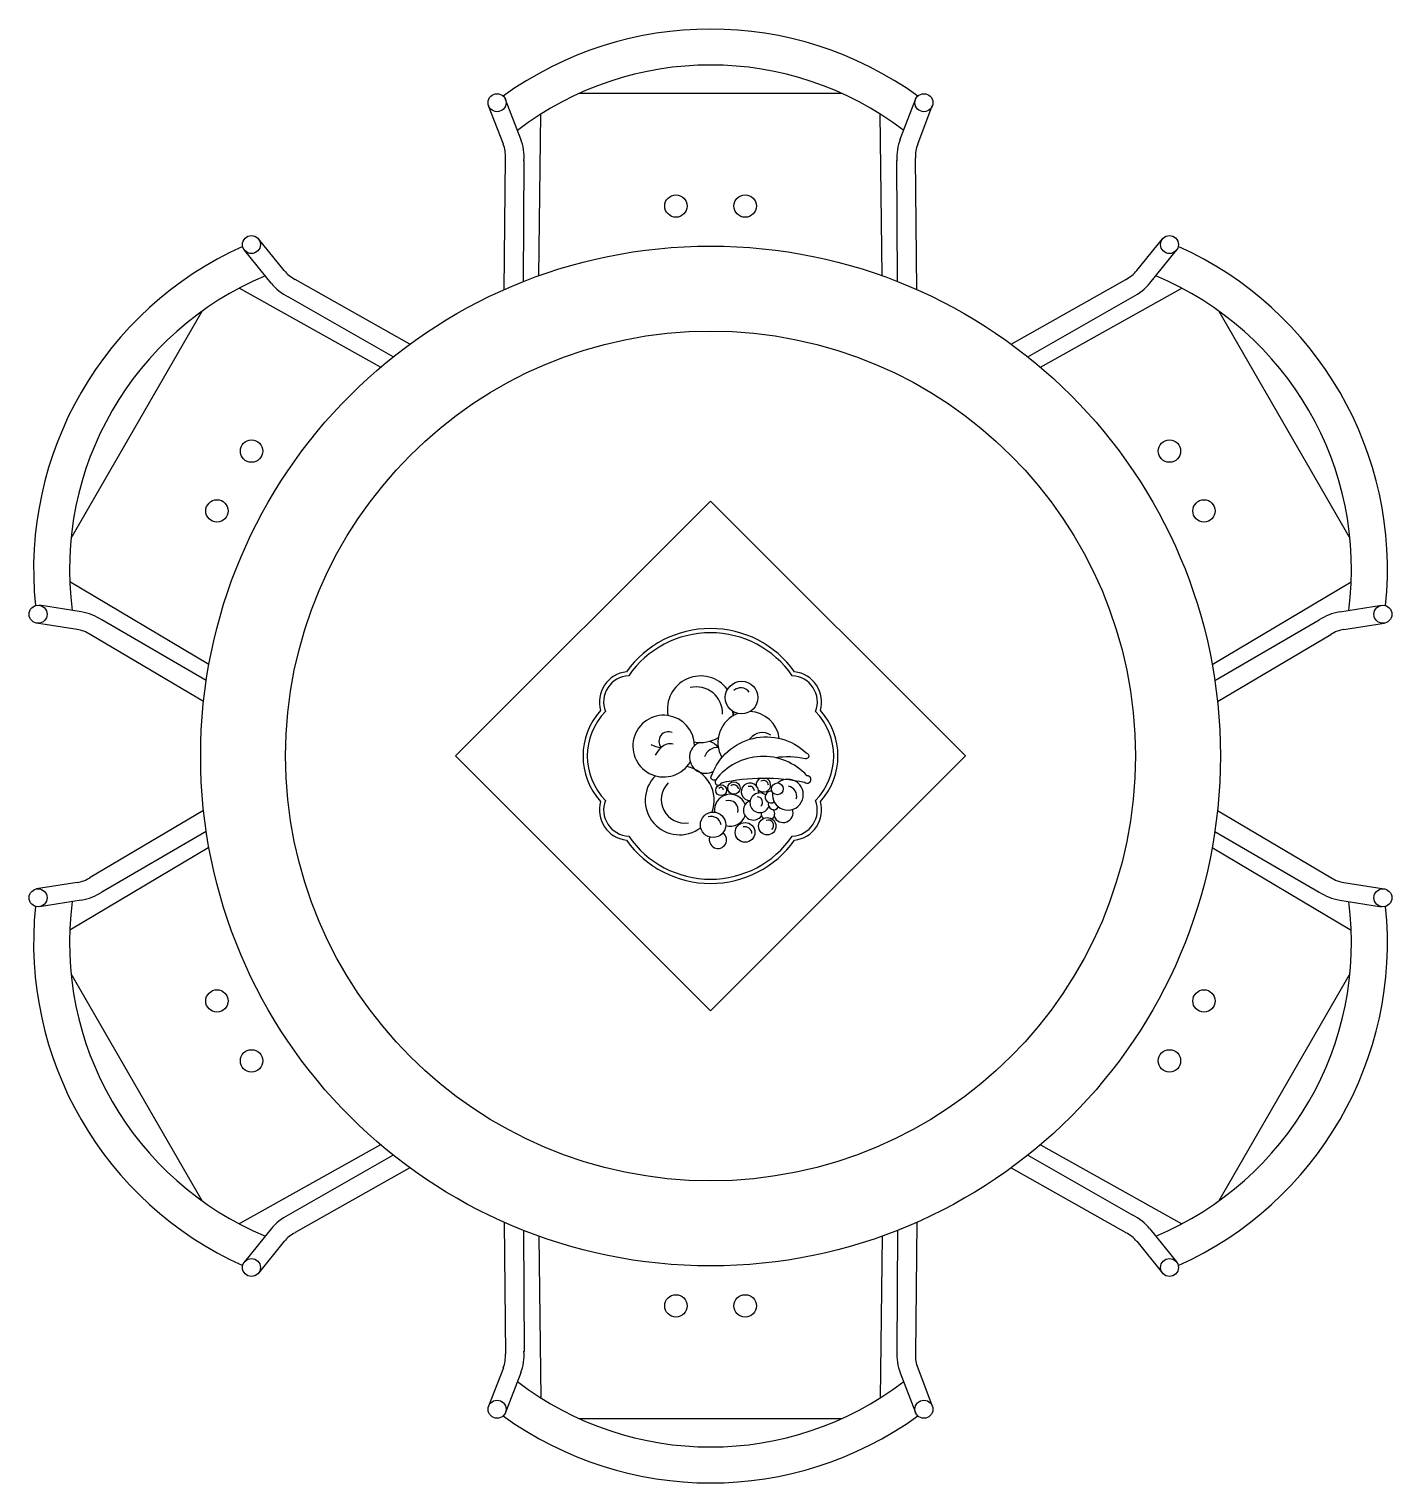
# Model space of a CAD drawing. Header units: millimetres. Extents: x -923.41 to -921.8, y 2627.55 to 2629.26.
import ezdxf

# ---------------------------------------------------------------- set-up
doc = ezdxf.new("R2010")
doc.units = ezdxf.units.MM
doc.header["$LTSCALE"] = 10
doc.layers.add('Móveis_mesas', color=2, linetype='Continuous')

msp = doc.modelspace()

# ---------------------------------------------------------------- linework, layer by layer
at = {"layer": 'Móveis_mesas', "color": 1}
for p, q in [((-922.7603, 2629.1836), (-922.452, 2629.1836)), ((-922.8081, 2628.9687), (-922.8057, 2629.1592)), ((-922.4042, 2628.9687), (-922.4066, 2629.1592)), ((-922.9944, 2628.8612), (-923.1606, 2628.9543)), ((-922.2178, 2628.8612), (-922.0516, 2628.9543)), ((-923.3586, 2628.6602), (-923.2044, 2628.9272)), ((-922.0078, 2628.9272), (-921.8537, 2628.6602)), ((-923.1964, 2628.5113), (-923.3601, 2628.6087)), ((-922.0159, 2628.5113), (-921.8521, 2628.6087)), ((-923.1964, 2628.2962), (-923.3601, 2628.1988)), ((-922.0159, 2628.2962), (-921.8521, 2628.1988)), ((-923.2044, 2627.8803), (-923.3586, 2628.1473)), ((-921.8537, 2628.1473), (-922.0078, 2627.8803)), ((-922.9944, 2627.9463), (-923.1606, 2627.8532)), ((-922.2178, 2627.9463), (-922.0516, 2627.8532)), ((-922.8081, 2627.8388), (-922.8057, 2627.6483)), ((-922.4042, 2627.8388), (-922.4066, 2627.6483)), ((-922.452, 2627.6239), (-922.7603, 2627.6239))]:
    msp.add_line(p, q, dxfattribs=at)
at = {"layer": 'Móveis_mesas'}
for p, q in [((-922.8499, 2629.1237), (-922.8672, 2629.1687)), ((-922.8295, 2629.1297), (-922.8474, 2629.1763)), ((-922.3828, 2629.1297), (-922.3649, 2629.1763)), ((-922.3623, 2629.1237), (-922.3451, 2629.1687)), ((-922.849, 2628.9524), (-922.8474, 2629.1075)), ((-922.826, 2628.962), (-922.8256, 2629.1043)), ((-922.3862, 2628.962), (-922.3867, 2629.1043)), ((-922.3633, 2628.9524), (-922.3648, 2629.1075)), ((-923.1077, 2628.9749), (-923.138, 2629.0123)), ((-922.1045, 2628.9749), (-922.0742, 2629.0123)), ((-923.1232, 2628.9602), (-923.1545, 2628.999)), ((-922.0891, 2628.9602), (-922.0578, 2628.999)), ((-922.9599, 2628.8884), (-923.095, 2628.9646)), ((-922.2524, 2628.8884), (-922.1173, 2628.9646)), ((-922.9797, 2628.8733), (-923.1031, 2628.9441)), ((-922.2326, 2628.8733), (-922.1092, 2628.9441)), ((-923.3466, 2628.5733), (-923.3958, 2628.5811)), ((-921.8657, 2628.5733), (-921.8165, 2628.5811)), ((-923.1995, 2628.4925), (-923.3225, 2628.564)), ((-922.0127, 2628.4925), (-921.8897, 2628.564)), ((-923.3515, 2628.5526), (-923.3991, 2628.5601)), ((-923.2027, 2628.4678), (-923.3363, 2628.5467)), ((-922.0096, 2628.4678), (-921.876, 2628.5467)), ((-921.8607, 2628.5526), (-921.8132, 2628.5601)), ((-923.2027, 2628.3397), (-923.3363, 2628.2609)), ((-922.0096, 2628.3397), (-921.876, 2628.2609)), ((-923.1995, 2628.3151), (-923.3225, 2628.2436)), ((-922.0127, 2628.3151), (-921.8897, 2628.2436)), ((-923.3515, 2628.2549), (-923.3991, 2628.2474)), ((-921.8607, 2628.2549), (-921.8132, 2628.2474)), ((-923.3466, 2628.2342), (-923.3958, 2628.2264)), ((-921.8657, 2628.2342), (-921.8165, 2628.2264)), ((-922.9797, 2627.9342), (-923.1031, 2627.8634)), ((-922.2326, 2627.9342), (-922.1092, 2627.8634)), ((-922.9599, 2627.9191), (-923.095, 2627.8429)), ((-922.2524, 2627.9191), (-922.1173, 2627.8429)), ((-923.1232, 2627.8473), (-923.1545, 2627.8086)), ((-922.849, 2627.8551), (-922.8474, 2627.7)), ((-922.826, 2627.8455), (-922.8256, 2627.7032)), ((-922.3862, 2627.8455), (-922.3867, 2627.7032)), ((-922.3633, 2627.8551), (-922.3648, 2627.7)), ((-922.0891, 2627.8473), (-922.0578, 2627.8086)), ((-923.1077, 2627.8327), (-923.138, 2627.7952)), ((-922.1045, 2627.8327), (-922.0742, 2627.7952)), ((-922.8499, 2627.6838), (-922.8672, 2627.6389)), ((-922.8295, 2627.6778), (-922.8474, 2627.6312)), ((-922.3828, 2627.6778), (-922.3649, 2627.6312)), ((-922.3623, 2627.6838), (-922.3451, 2627.6389))]:
    msp.add_line(p, q, dxfattribs=at)
at = {"layer": 'Móveis_mesas', "color": 1}
msp.add_lwpolyline([(-922.9061, 2628.4038), (-922.6061, 2628.1038), (-922.3061, 2628.4038), (-922.6061, 2628.7038)], close=True, dxfattribs=at)
for points in [[(-922.7355, 2628.3502, 0.464622), (-922.7051, 2628.3048, 0.515229), (-922.5071, 2628.3048, 0.464622), (-922.4768, 2628.3502, 0.385564), (-922.4768, 2628.4573, 0.464622), (-922.5071, 2628.5028, 0.515229), (-922.7051, 2628.5028, 0.464622), (-922.7355, 2628.4573, 0.385564)], [(-922.7298, 2628.3514, 0.514772), (-922.7024, 2628.3096, 0.527868), (-922.5099, 2628.3096, 0.514772), (-922.4825, 2628.3514, 0.408), (-922.4825, 2628.4561, 0.514772), (-922.5099, 2628.498, 0.527868), (-922.7024, 2628.498, 0.514772), (-922.7298, 2628.4561, 0.408)], [(-922.4926, 2628.3806, 0.466248), (-922.6, 2628.3757, 1.2349), (-922.5933, 2628.3723, -0.107322), (-922.4954, 2628.3729, 1.512351)]]:
    msp.add_lwpolyline(points, format="xyb", close=True, dxfattribs=at)
for points in [[(-922.5862, 2628.4821, 0.800509), (-922.6561, 2628.4512, 0.800509)], [(-922.6, 2628.3757, -0.907273), (-922.6045, 2628.3813, -0.543155), (-922.4935, 2628.4074, -1.038224), (-922.4946, 2628.4006, 0.085615), (-922.5297, 2628.4017, 0.085615)], [(-922.6192, 2628.4197, 1.061423), (-922.6027, 2628.3859, 1.061423)]]:
    msp.add_lwpolyline(points, format="xyb", dxfattribs=at)
at = {"layer": 'Móveis_mesas'}
for centre, radius in [((-922.8573, 2629.1725), 0.0106), ((-922.355, 2629.1725), 0.0106), ((-923.1463, 2629.0056), 0.0106), ((-922.066, 2629.0056), 0.0106), ((-922.6061, 2628.4038), 0.6), ((-923.3974, 2628.5706), 0.0106), ((-921.8148, 2628.5706), 0.0106), ((-923.3974, 2628.2369), 0.0106), ((-921.8148, 2628.2369), 0.0106), ((-923.1463, 2627.8019), 0.0106), ((-922.066, 2627.8019), 0.0106), ((-922.8573, 2627.6351), 0.0106), ((-922.355, 2627.6351), 0.0106)]:
    msp.add_circle(centre, radius, dxfattribs=at)
at = {"layer": 'Móveis_mesas', "color": 1}
for centre, radius in [((-922.6468, 2629.0509), 0.0132), ((-922.5654, 2629.0509), 0.0132), ((-922.6061, 2628.4038), 0.5), ((-923.1462, 2628.7626), 0.0132), ((-922.0661, 2628.7626), 0.0132), ((-923.1869, 2628.6921), 0.0132), ((-922.0254, 2628.6921), 0.0132), ((-922.5696, 2628.4725), 0.0192), ((-922.5936, 2628.3635), 0.00641), ((-922.5786, 2628.3661), 0.00725), ((-922.5274, 2628.3651), 0.00695), ((-922.6031, 2628.3228), 0.015), ((-922.5655, 2628.3139), 0.0116), ((-922.5394, 2628.3211), 0.0102), ((-923.1869, 2628.1155), 0.0132), ((-922.0254, 2628.1155), 0.0132), ((-923.1462, 2628.045), 0.0132), ((-922.0661, 2628.045), 0.0132), ((-922.6468, 2627.7567), 0.0132), ((-922.5654, 2627.7567), 0.0132)]:
    msp.add_circle(centre, radius, dxfattribs=at)
at = {"layer": 'Móveis_mesas'}
for centre, radius, start, end in [((-922.6061, 2628.8424), 0.4167, 54.165, 125.835), ((-922.6061, 2628.8424), 0.3744, 52.6198, 127.3802), ((-922.886, 2629.108), 0.0605, 356.4398, 21.0297), ((-922.3263, 2629.108), 0.0605, 158.9703, 183.5602), ((-922.8859, 2629.1099), 0.0385, 356.4398, 21.0016), ((-922.3264, 2629.1099), 0.0385, 158.9984, 183.5602), ((-922.986, 2628.6231), 0.4167, 114.165, 185.835), ((-922.2262, 2628.6231), 0.4167, 354.165, 65.835), ((-923.0778, 2628.9991), 0.0385, 218.9984, 243.5602), ((-922.1345, 2628.9991), 0.0385, 296.4398, 321.0016), ((-922.986, 2628.6231), 0.3744, 112.6198, 187.3802), ((-923.0761, 2628.9983), 0.0605, 218.9703, 243.5602), ((-922.1361, 2628.9983), 0.0605, 296.4398, 321.0297), ((-922.2262, 2628.6231), 0.3744, 352.6198, 67.3802), ((-923.356, 2628.5135), 0.0605, 56.4398, 81.0297), ((-921.8563, 2628.5135), 0.0605, 98.9703, 123.5602), ((-923.3575, 2628.5146), 0.0385, 56.4398, 81.0016), ((-921.8547, 2628.5146), 0.0385, 98.9984, 123.5602), ((-923.3575, 2628.2929), 0.0385, 278.9984, 303.5602), ((-921.8547, 2628.2929), 0.0385, 236.4398, 261.0016), ((-923.356, 2628.294), 0.0605, 278.9703, 303.5602), ((-921.8563, 2628.294), 0.0605, 236.4398, 261.0297), ((-922.986, 2628.1844), 0.4167, 174.165, 245.835), ((-922.986, 2628.1844), 0.3744, 172.6198, 247.3802), ((-922.2262, 2628.1844), 0.3744, 292.6198, 7.3802), ((-922.2262, 2628.1844), 0.4167, 294.165, 5.835), ((-923.0761, 2627.8093), 0.0605, 116.4398, 141.0297), ((-922.1361, 2627.8093), 0.0605, 38.9703, 63.5602), ((-923.0778, 2627.8084), 0.0385, 116.4398, 141.0016), ((-922.1345, 2627.8084), 0.0385, 38.9984, 63.5602), ((-922.8859, 2627.6976), 0.0385, 338.9984, 3.5602), ((-922.886, 2627.6995), 0.0605, 338.9703, 3.5602), ((-922.3263, 2627.6995), 0.0605, 176.4398, 201.0297), ((-922.3264, 2627.6976), 0.0385, 176.4398, 201.0016), ((-922.6061, 2627.9651), 0.3744, 232.6198, 307.3802), ((-922.6061, 2627.9651), 0.4167, 234.165, 305.835)]:
    msp.add_arc(centre, radius, start, end, dxfattribs=at)
at = {"layer": 'Móveis_mesas', "color": 1}
for centre, radius, start, end in [((-922.6227, 2628.4544), 0.0307, 357.3787, 103.7047), ((-922.5705, 2628.4721), 0.0119, 34.0385, 134.155), ((-922.6612, 2628.4154), 0.0363, 0.8768, 329.4845), ((-922.5612, 2628.4197), 0.0363, 110.3069, 209.4826), ((-922.5987, 2628.4511), 0.0193, 359.9016, 15.7922), ((-922.6177, 2628.4588), 0.0392, 348.5561, 355.1835), ((-922.5612, 2628.4197), 0.0363, 7.7212, 87.8046), ((-922.6557, 2628.4212), 0.0111, 65.4345, 220.7979), ((-922.545, 2628.4128), 0.0185, 57.5119, 142.4941), ((-922.661, 2628.4506), 0.0368, 245.2812, 265.0393), ((-922.6016, 2628.358), 0.0839, 138.2504, 146.2914), ((-922.6533, 2628.402), 0.0161, 78.1944, 132.3906), ((-922.6177, 2628.4588), 0.0392, 258.7961, 302.0807), ((-922.5978, 2628.3977), 0.0161, 86.9605, 162.1237), ((-922.6119, 2628.4023), 0.0189, 37.2996, 79.0856), ((-922.6119, 2628.4023), 0.0189, 357.2889, 0.5318), ((-922.6424, 2628.3516), 0.0406, 134.726, 307.4942), ((-922.6424, 2628.3516), 0.0406, 340.0127, 78.2097), ((-922.5439, 2628.3699), 0.00855, 112.6029, 187.9305), ((-922.5439, 2628.3699), 0.00855, 227.0482, 67.8409), ((-922.5437, 2628.3693), 0.00563, 359.8541, 122.6908), ((-922.5151, 2628.3582), 0.0182, 170.8289, 130.2443), ((-922.6365, 2628.3525), 0.0276, 134.8265, 279.0522), ((-922.5829, 2628.34), 0.0187, 20.4895, 187.1705), ((-922.594, 2628.3637), 0.00304, 355.6319, 138.7218), ((-922.5787, 2628.3644), 0.00542, 7.5949, 131.312), ((-922.5597, 2628.3617), 0.0102, 351.216, 272.0799), ((-922.5599, 2628.3626), 0.00546, 1.1962, 109.4412), ((-922.5481, 2628.3487), 0.0116, 54.0612, 337.2387), ((-922.5349, 2628.3555), 0.00695, 80.8542, 302.4788), ((-922.5166, 2628.3566), 0.0119, 344.2982, 79.7385), ((-922.5846, 2628.3402), 0.0112, 344.2711, 108.304), ((-922.5558, 2628.34), 0.0116, 108.3512, 325.436), ((-922.5512, 2628.3493), 0.00643, 312.1823, 88.9486), ((-922.5317, 2628.347), 0.00641, 159.9709, 329.7948), ((-922.5386, 2628.3358), 0.00802, 79.4268, 83.1422), ((-922.5206, 2628.3371), 0.0116, 203.0028, 19.032), ((-922.6053, 2628.3209), 0.0117, 9.1531, 106.8622), ((-922.5829, 2628.34), 0.0187, 253.8735, 339.6021), ((-922.5386, 2628.3358), 0.00802, 169.6672, 225.1742), ((-922.5382, 2628.322), 0.00641, 313.2515, 111.3257), ((-922.5386, 2628.3358), 0.00802, 308.3448, 37.0284), ((-922.5206, 2628.3371), 0.0116, 162.5606, 165.4157), ((-922.5974, 2628.3052), 0.0102, 162.0547, 53.5948), ((-922.5661, 2628.3117), 0.00881, 5.4146, 100.3797)]:
    msp.add_arc(centre, radius, start, end, dxfattribs=at)

doc.saveas('drawing.dxf')
